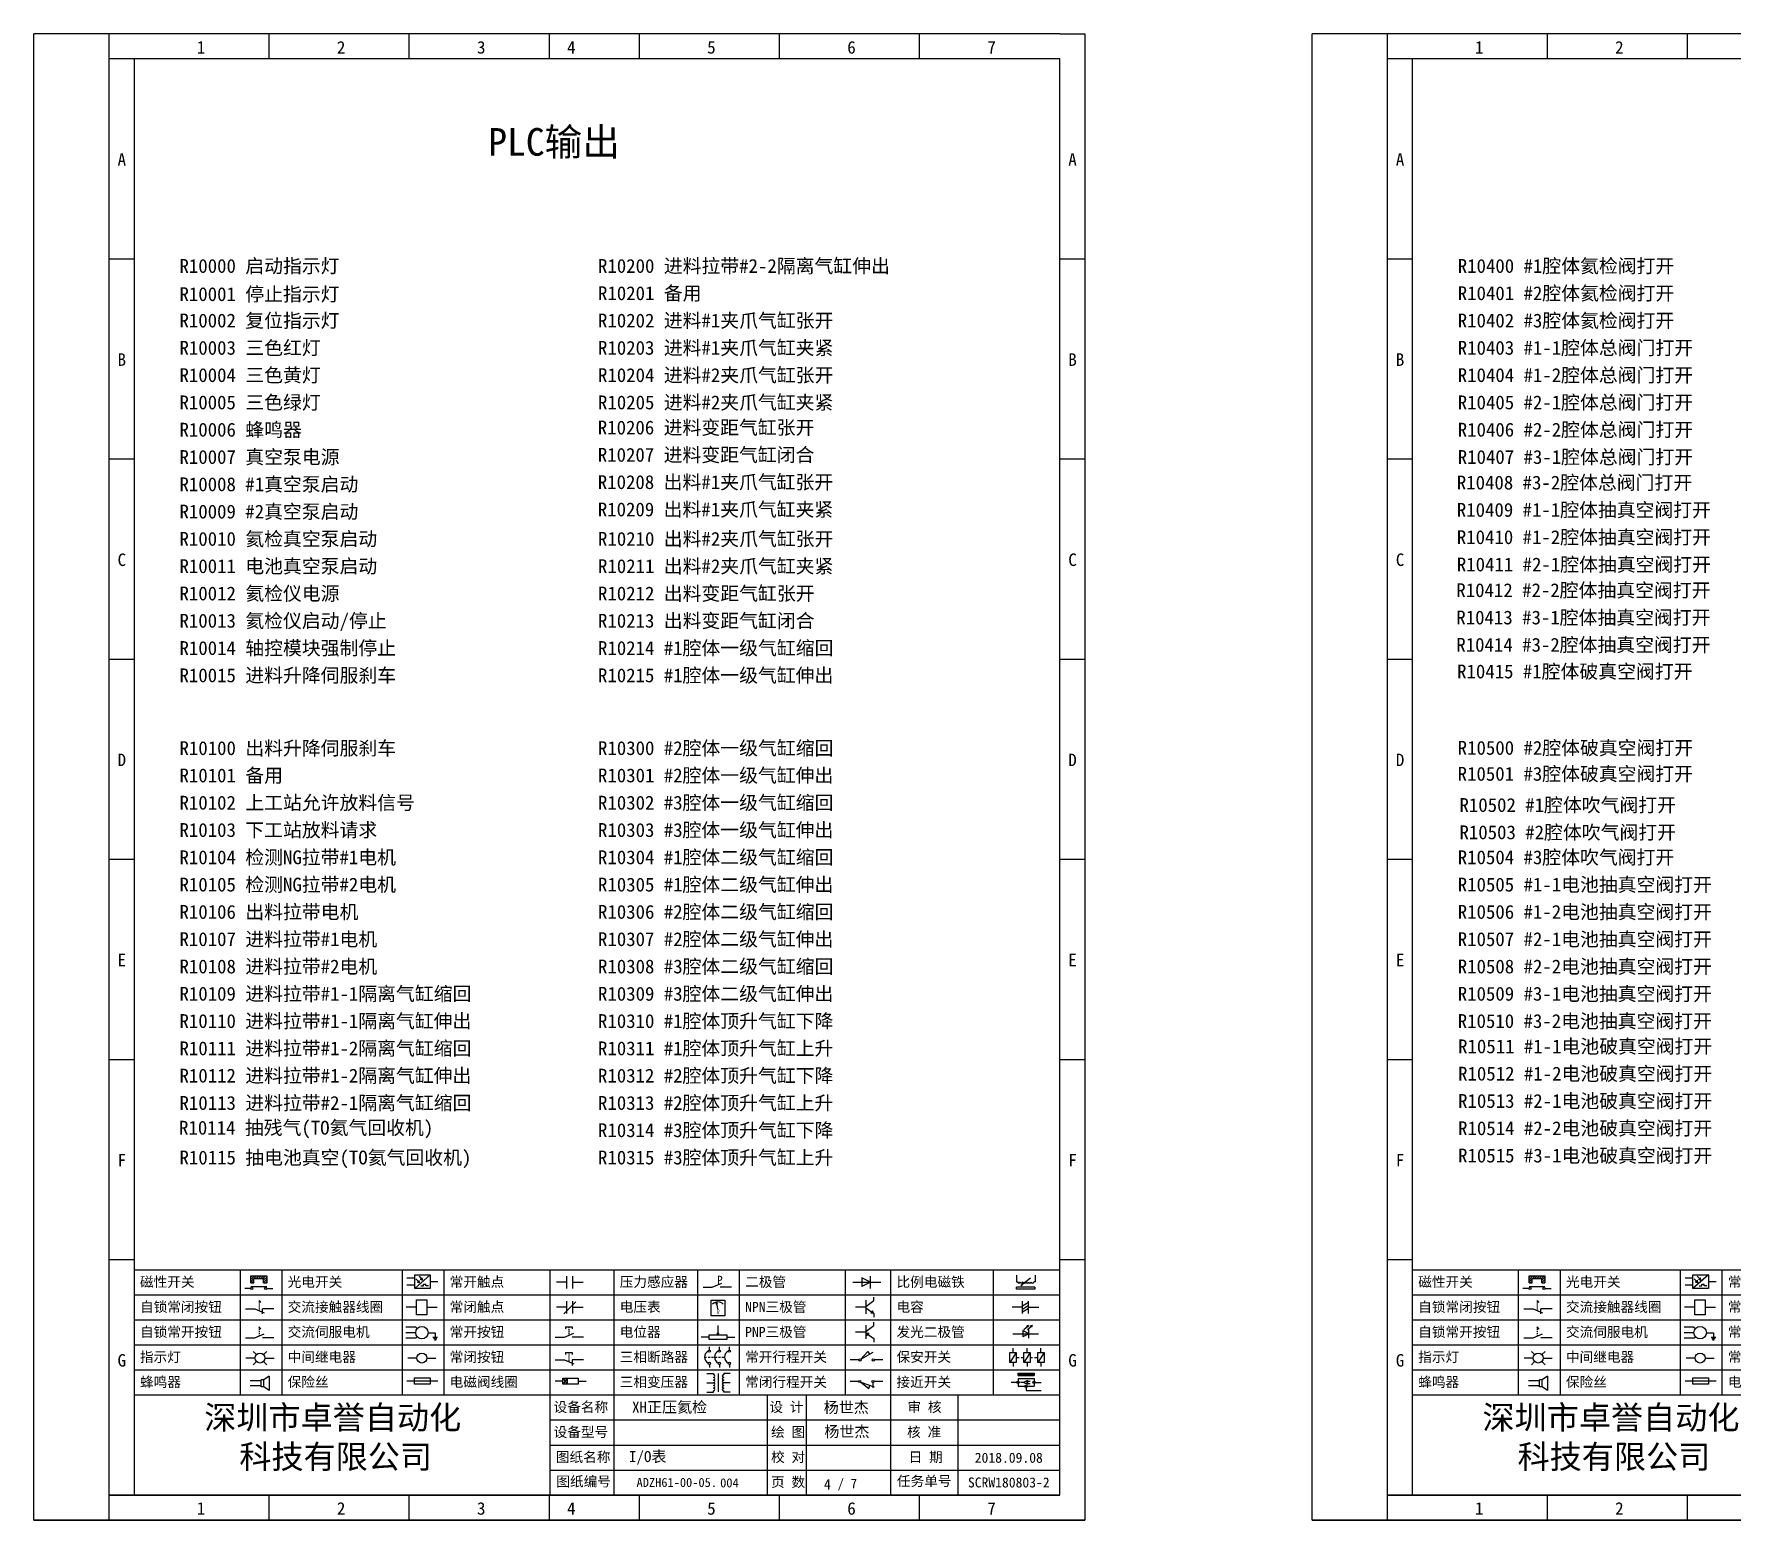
# Model space of a CAD drawing. Header units: millimetres. Extents: x 15130 to 37766, y 5931 to 11073.
# Drawn here: x 23703.6 to 24076.7, y 10746 to 11072.7 of the extents above; entities that cross this region are included whole.
import ezdxf

# ---------------------------------------------------------------- set-up
doc = ezdxf.new("R2010")
doc.units = ezdxf.units.MM
doc.layers.add('AE_BOR', color=1, linetype='Continuous')
doc.styles.get("Standard").update_dxf_attribs({"font": ''})
doc.styles.add('汉字', font='')
doc.styles.get('Standard').set_extended_font_data('SimSun')
doc.styles.get('汉字').set_extended_font_data('新宋体')

# ---------------------------------------------------------------- blocks, each defined once
blk = doc.blocks.new('磁性开关')
at = {"linetype": 'ByBlock'}
h = blk.add_hatch(dxfattribs=at)
h.set_pattern_fill('ANSI31', color=256, scale=0.1, style=0)
h.paths.add_polyline_path([(-1910.88, -776.69), (-1910.88, -775.29), (-1907.69, -775.29), (-1907.69, -776.69), (-1908.31, -776.69), (-1908.31, -775.79), (-1910.25, -775.79), (-1910.25, -776.69)])
for p, q in [((-1910.88, -776.69), (-1910.88, -775.29)), ((-1910.88, -775.29), (-1907.69, -775.29)), ((-1910.25, -776.69), (-1910.25, -775.79)), ((-1910.25, -775.79), (-1908.31, -775.79)), ((-1908.31, -776.69), (-1908.31, -775.79)), ((-1907.69, -775.29), (-1907.69, -776.69)), ((-1910.91, -777.81), (-1912.09, -777.81)), ((-1910.88, -776.69), (-1910.25, -776.69)), ((-1910.88, -777.39), (-1907.69, -777.39)), ((-1908.31, -776.69), (-1907.69, -776.69)), ((-1907.66, -777.81), (-1906.48, -777.81))]:
    blk.add_line(p, q, dxfattribs=at)
for centre in [(-1910.68, -777.81), (-1907.88, -777.81)]:
    blk.add_circle(centre, 0.225, dxfattribs=at)
blk = doc.blocks.new('*U8')
at = {"linetype": 'ByBlock'}
for p, q in [((-1911.92, -782.07), (-1910.06, -782.07)), ((-1910.06, -782.07), (-1908.18, -782.88)), ((-1909.23, -780.45), (-1909.23, -780.67)), ((-1909.23, -780.45), (-1908.92, -780.84)), ((-1909.23, -780.84), (-1909.23, -781.05)), ((-1909.23, -781.23), (-1909.23, -781.44)), ((-1909.23, -781.61), (-1909.23, -781.83)), ((-1909.23, -782), (-1909.23, -782.21)), ((-1909.23, -782.38), (-1909.23, -782.43)), ((-1908.52, -783.07), (-1908.52, -782.07)), ((-1906.25, -782.07), (-1908.52, -782.07))]:
    blk.add_line(p, q, dxfattribs=at)
blk = doc.blocks.new('常开按钮')
at = {"linetype": 'ByBlock'}
for p, q in [((-1909.9, -785.68), (-1908.56, -785.68)), ((-1909.9, -785.68), (-1909.9, -786.07)), ((-1909.23, -785.68), (-1909.23, -785.89)), ((-1909.23, -786.06), (-1909.23, -786.28)), ((-1909.23, -786.45), (-1909.23, -786.67)), ((-1909.23, -786.84), (-1909.23, -787.05)), ((-1908.56, -785.68), (-1908.56, -786.07)), ((-1911.92, -787.73), (-1910.06, -787.73)), ((-1910.06, -787.73), (-1908.18, -786.93)), ((-1909.23, -787.22), (-1909.23, -787.38)), ((-1906.25, -787.73), (-1908.52, -787.73))]:
    blk.add_line(p, q, dxfattribs=at)
blk = doc.blocks.new('*U11')
at = {"linetype": 'ByBlock'}
for p, q in [((-1911.92, -792.89), (-1910.06, -792.89)), ((-1910.06, -792.89), (-1908.18, -792.08)), ((-1908.88, -791.17), (-1909.23, -790.71)), ((-1909.23, -790.71), (-1909.23, -790.92)), ((-1909.23, -791.09), (-1909.23, -791.31)), ((-1909.23, -791.48), (-1909.23, -791.69)), ((-1909.23, -791.86), (-1909.23, -792.08)), ((-1909.23, -792.25), (-1909.23, -792.47)), ((-1906.25, -792.89), (-1908.52, -792.89))]:
    blk.add_line(p, q, dxfattribs=at)
blk = doc.blocks.new('蜂鸣器')
at = {"linetype": 'ByBlock'}
for p, q in [((-1908.8, -796.48), (-1911.01, -796.48)), ((-1908.25, -796.26), (-1908.8, -796.26)), ((-1908.8, -797.68), (-1908.8, -796.26)), ((-1907.17, -795.53), (-1908.25, -796.26)), ((-1908.25, -797.68), (-1908.25, -796.26)), ((-1907.17, -795.53), (-1907.17, -798.41)), ((-1908.8, -797.46), (-1911.01, -797.46)), ((-1908.25, -797.68), (-1908.8, -797.68)), ((-1907.17, -798.41), (-1908.25, -797.68))]:
    blk.add_line(p, q, dxfattribs=at)
blk = doc.blocks.new('光电开关')
at = {"linetype": 'ByBlock'}
h = blk.add_hatch(dxfattribs=at)
h.set_pattern_fill('ANSI31', color=256, scale=0.01, style=0)
h.set_pattern_definition([(45, (0.172267, 0), (-0.0224506403, 0.0224506403), [])])
h.paths.add_polyline_path([(-1882.44, -776.34), (-1882.5, -775.91), (-1882.68, -776.07)])
h.paths.add_polyline_path([(-1882.86, -776.23), (-1882.44, -776.34), (-1882.68, -776.07)])
h.paths.add_polyline_path([(-1883.05, -776.88), (-1883.11, -776.45), (-1883.29, -776.61)])
h.paths.add_polyline_path([(-1883.47, -776.77), (-1883.05, -776.88), (-1883.29, -776.61)])
for p, q in [((-1884.01, -775.96), (-1885.56, -775.96)), ((-1880.91, -775.3), (-1884.01, -778.05)), ((-1883.75, -776.09), (-1883.05, -776.88)), ((-1883.11, -776.45), (-1883.47, -776.77)), ((-1883.14, -775.55), (-1882.44, -776.34)), ((-1883.05, -776.88), (-1883.11, -776.45)), ((-1882.5, -775.91), (-1882.86, -776.23)), ((-1882.44, -776.34), (-1882.86, -776.23)), ((-1882.44, -776.34), (-1882.5, -775.91)), ((-1879.37, -776.67), (-1880.91, -776.67)), ((-1884.01, -777.39), (-1885.56, -777.39)), ((-1883.05, -776.88), (-1883.47, -776.77)), ((-1882.78, -777.47), (-1882.23, -777.47)), ((-1882.23, -777.47), (-1882.23, -777.14)), ((-1882.23, -777.14), (-1881.78, -777.14)), ((-1881.78, -777.47), (-1881.78, -777.14)), ((-1881.23, -777.47), (-1881.78, -777.47))]:
    blk.add_line(p, q, dxfattribs=at)
blk.add_lwpolyline([(-1884.01, -775.3), (-1880.91, -775.3), (-1880.91, -778.05), (-1884.01, -778.05)], close=True, dxfattribs=at)
blk = doc.blocks.new('交流接触器线圈')
at = {"linetype": 'ByBlock'}
for p, q in [((-1880.82, -781.77), (-1882.87, -781.77)), ((-1878.72, -781.77), (-1876.67, -781.77))]:
    blk.add_line(p, q, dxfattribs=at)
blk.add_lwpolyline([(-1880.82, -780.28), (-1878.72, -780.28), (-1878.72, -783.26), (-1880.82, -783.26)], close=True, dxfattribs=at)
blk = doc.blocks.new('交流伺服电机')
at = {"linetype": 'ByBlock'}
for p, q in [((-1880.97, -785.75), (-1882.94, -785.75)), ((-1880.97, -786.85), (-1882.94, -786.85)), ((-1880.97, -785.75), (-1880.65, -786.03)), ((-1878.49, -786.85), (-1877.07, -786.85)), ((-1877.07, -786.85), (-1877.07, -787.72)), ((-1880.97, -787.94), (-1882.94, -787.94)), ((-1880.97, -787.94), (-1880.65, -787.67)), ((-1877.54, -787.72), (-1876.59, -787.72)), ((-1877.38, -788.01), (-1876.75, -788.01)), ((-1877.23, -788.29), (-1876.9, -788.29))]:
    blk.add_line(p, q, dxfattribs=at)
blk.add_circle((-1879.73, -786.85), 1.24, dxfattribs=at)
blk = doc.blocks.new('中间继电器')
at = {"linetype": 'ByBlock'}
for p, q in [((-1880.72, -791.92), (-1882.54, -791.92)), ((-1878.74, -791.92), (-1876.92, -791.92))]:
    blk.add_line(p, q, dxfattribs=at)
blk.add_circle((-1879.73, -791.92), 0.992, dxfattribs=at)
blk = doc.blocks.new('保险丝')
at = {"linetype": 'ByBlock'}
blk.add_line((-1882.72, -796.49), (-1876.55, -796.49), dxfattribs=at)
blk.add_lwpolyline([(-1881.2, -795.86), (-1878.06, -795.86), (-1878.06, -797.12), (-1881.2, -797.12)], close=True, dxfattribs=at)
blk = doc.blocks.new('指示灯')
at = {"linetype": 'ByBlock'}
for p, q in [((-1854.62, -775.59), (-1853.97, -776.23)), ((-1851.9, -775.59), (-1852.54, -776.23)), ((-1854.25, -776.92), (-1856.06, -776.92)), ((-1854.62, -778.25), (-1853.97, -777.61)), ((-1851.9, -778.25), (-1852.54, -777.61)), ((-1852.26, -776.92), (-1850.45, -776.92))]:
    blk.add_line(p, q, dxfattribs=at)
blk.add_circle((-1853.26, -776.92), 0.992, dxfattribs=at)
blk = doc.blocks.new('常开触点')
at = {"linetype": 'ByBlock'}
for p, q in [((-1853.82, -781.77), (-1855.88, -781.77)), ((-1853.82, -782.99), (-1853.82, -780.56)), ((-1852.6, -782.99), (-1852.6, -780.56)), ((-1852.6, -781.77), (-1850.55, -781.77))]:
    blk.add_line(p, q, dxfattribs=at)
blk = doc.blocks.new('常闭触点')
at = {"linetype": 'ByBlock'}
for p, q in [((-1853.82, -786.77), (-1855.88, -786.77)), ((-1852.01, -785.66), (-1854.43, -788.1)), ((-1853.82, -787.99), (-1853.82, -785.56)), ((-1852.6, -787.99), (-1852.6, -785.56)), ((-1852.6, -786.77), (-1850.55, -786.77))]:
    blk.add_line(p, q, dxfattribs=at)
blk = doc.blocks.new('常闭按钮')
at = {"linetype": 'ByBlock'}
for p, q in [((-1856.13, -792.28), (-1854.28, -792.28)), ((-1854.28, -792.28), (-1852.4, -793.09)), ((-1854.11, -790.83), (-1852.77, -790.83)), ((-1854.11, -790.83), (-1854.11, -791.22)), ((-1853.44, -790.83), (-1853.44, -791.04)), ((-1853.44, -791.21), (-1853.44, -791.43)), ((-1853.44, -791.6), (-1853.44, -791.82)), ((-1853.44, -791.99), (-1853.44, -792.2)), ((-1853.44, -792.37), (-1853.44, -792.53)), ((-1852.77, -790.83), (-1852.77, -791.22)), ((-1850.47, -792.28), (-1852.73, -792.28)), ((-1852.73, -792.28), (-1852.73, -793.43))]:
    blk.add_line(p, q, dxfattribs=at)
blk = doc.blocks.new('电磁阀线圈')
at = {"linetype": 'ByBlock'}
for p, q in [((-1854.61, -796.54), (-1856.17, -796.54)), ((-1854.61, -795.92), (-1853.75, -797.16)), ((-1853.75, -795.92), (-1854.61, -797.16)), ((-1853.75, -795.92), (-1853.75, -797.16)), ((-1851.53, -796.54), (-1849.97, -796.54))]:
    blk.add_line(p, q, dxfattribs=at)
blk.add_lwpolyline([(-1854.61, -795.92), (-1851.53, -795.92), (-1851.53, -797.16), (-1854.61, -797.16)], close=True, dxfattribs=at)
blk = doc.blocks.new('电容')
at = {"linetype": 'ByBlock'}
for p, q in [((-1756.08, -781.77), (-1758.13, -781.77)), ((-1756.08, -782.99), (-1756.08, -780.56)), ((-1754.86, -780.79), (-1756.08, -781.55)), ((-1754.86, -781.44), (-1756.08, -782.2)), ((-1754.86, -781.99), (-1756.08, -782.75)), ((-1754.86, -782.99), (-1754.86, -780.56)), ((-1754.86, -781.77), (-1752.81, -781.77))]:
    blk.add_line(p, q, dxfattribs=at)
blk = doc.blocks.new('电压表')
at = {"linetype": 'ByBlock'}
for p, q in [((-1814.84, -780.75), (-1814.91, -781.13)), ((-1814.6, -781.05), (-1814.91, -781.13)), ((-1814.84, -780.75), (-1814.46, -782.26)), ((-1814.84, -780.75), (-1814.6, -781.05))]:
    blk.add_line(p, q, dxfattribs=at)
blk.add_lwpolyline([(-1815.84, -780.34), (-1813.07, -780.34), (-1813.07, -783.49), (-1815.84, -783.49)], close=True, dxfattribs=at)
blk.add_arc((-1814.46, -782.26), 1.56, 46.8313, 133.1687, dxfattribs=at)
at = {"linetype": 'ByBlock', "insert": (-1814.7, -782.39), "char_height": 0.75, "width": 0.6768, "attachment_point": 1}
blk.add_mtext('V', dxfattribs=at)
blk = doc.blocks.new('电位器')
at = {"linetype": 'ByBlock'}
for p, q in [((-1814.45, -787.3), (-1814.45, -785.39)), ((-1816.21, -787.75), (-1817.79, -787.75)), ((-1814.45, -787.3), (-1814.62, -786.96)), ((-1814.62, -786.96), (-1814.27, -786.96)), ((-1814.45, -787.3), (-1814.27, -786.96)), ((-1812.68, -787.75), (-1811.1, -787.75))]:
    blk.add_line(p, q, dxfattribs=at)
blk.add_lwpolyline([(-1816.21, -787.3), (-1812.68, -787.3), (-1812.68, -788.2), (-1816.21, -788.2)], close=True, dxfattribs=at)
blk = doc.blocks.new('三相断路器')
at = {"linetype": 'ByBlock'}
for p, q in [((-1816.17, -790.33), (-1816.17, -789.7)), ((-1814.17, -790.33), (-1814.17, -789.7)), ((-1812.18, -790.33), (-1812.18, -789.7)), ((-1817.14, -791.74), (-1816.72, -791.74)), ((-1816.45, -791.74), (-1816.03, -791.74)), ((-1816.17, -793.19), (-1816.17, -793.83)), ((-1815.76, -791.74), (-1815.34, -791.74)), ((-1815.07, -791.74), (-1814.65, -791.74)), ((-1814.38, -791.74), (-1813.96, -791.74)), ((-1814.17, -793.19), (-1814.17, -793.83)), ((-1813.69, -791.74), (-1813.27, -791.74)), ((-1812.18, -793.19), (-1812.18, -793.83))]:
    blk.add_line(p, q, dxfattribs=at)
for centre in [(-1816.17, -790.55), (-1816.17, -792.98), (-1814.17, -790.55), (-1814.17, -792.98), (-1812.18, -790.55), (-1812.18, -792.98)]:
    blk.add_circle(centre, 0.219, dxfattribs=at)
for centre in [(-1815.81, -791.74), (-1813.82, -791.74), (-1811.83, -791.74)]:
    blk.add_arc(centre, 1.32, 115.5791, 244.4209, dxfattribs=at)
blk = doc.blocks.new('三相变压器')
at = {"linetype": 'ByBlock'}
for p, q in [((-1816.69, -795.03), (-1815.37, -795.03)), ((-1816.69, -796.87), (-1815.37, -796.87)), ((-1815.37, -795.03), (-1815.37, -795.24)), ((-1814.34, -798.7), (-1814.34, -795.04)), ((-1812, -795.03), (-1813.32, -795.03)), ((-1813.32, -795.03), (-1813.32, -795.24)), ((-1812, -796.87), (-1813.32, -796.87)), ((-1816.69, -798.71), (-1815.37, -798.71)), ((-1815.37, -798.71), (-1815.37, -798.5)), ((-1813.32, -798.71), (-1813.32, -798.5)), ((-1812, -798.71), (-1813.32, -798.71))]:
    blk.add_line(p, q, dxfattribs=at)
for centre, start, end in [((-1815.37, -795.51), 270, 90), ((-1815.37, -796.06), 270, 90), ((-1815.37, -796.6), 270, 90), ((-1815.37, -797.14), 270, 90), ((-1813.32, -795.51), 90, 270), ((-1813.32, -796.06), 90, 270), ((-1813.32, -796.6), 90, 270), ((-1813.32, -797.14), 90, 270), ((-1815.37, -797.68), 270, 90), ((-1815.37, -798.23), 270, 90), ((-1813.32, -797.68), 90, 270), ((-1813.32, -798.23), 90, 270)]:
    blk.add_arc(centre, 0.271, start, end, dxfattribs=at)
blk = doc.blocks.new('二极管')
at = {"linetype": 'ByBlock'}
for p, q in [((-1783.97, -776.77), (-1785.69, -775.9)), ((-1785.69, -775.9), (-1785.69, -777.65)), ((-1783.97, -777.99), (-1783.97, -775.56)), ((-1787.52, -776.77), (-1781.92, -776.77)), ((-1783.97, -776.77), (-1785.69, -777.65))]:
    blk.add_line(p, q, dxfattribs=at)
blk = doc.blocks.new('NPN三极管')
at = {"linetype": 'ByBlock'}
for p, q in [((-1784.15, -780.66), (-1784.15, -779.98)), ((-1785.73, -781.97), (-1787.81, -781.97)), ((-1785.73, -780.61), (-1785.73, -783.32)), ((-1785.73, -781.82), (-1784.15, -780.66)), ((-1785.73, -782.11), (-1784.15, -783.27)), ((-1784.41, -782.73), (-1784.74, -783.18)), ((-1784.15, -783.27), (-1784.74, -783.18)), ((-1784.15, -783.27), (-1784.41, -782.73)), ((-1784.15, -783.27), (-1784.15, -783.96))]:
    blk.add_line(p, q, dxfattribs=at)
blk = doc.blocks.new('发光二极管')
at = {"linetype": 'ByBlock'}
for p, q in [((-1758.01, -786.77), (-1752.89, -786.77)), ((-1754.84, -786.77), (-1756.04, -786.16)), ((-1756.04, -786.16), (-1756.04, -787.39)), ((-1754.84, -786.77), (-1756.04, -787.39)), ((-1755.78, -785.92), (-1754.89, -785.14)), ((-1754.89, -785.14), (-1755.2, -785.22)), ((-1755.2, -785.22), (-1755.01, -785.43)), ((-1755.08, -785.92), (-1754.18, -785.14)), ((-1754.89, -785.14), (-1755.01, -785.43)), ((-1754.84, -787.63), (-1754.84, -785.92)), ((-1754.18, -785.14), (-1754.49, -785.22)), ((-1754.49, -785.22), (-1754.31, -785.43)), ((-1754.18, -785.14), (-1754.31, -785.43))]:
    blk.add_line(p, q, dxfattribs=at)
blk = doc.blocks.new('PNP三极管')
at = {"linetype": 'ByBlock'}
for p, q in [((-1784.9, -786.74), (-1786.98, -786.74)), ((-1784.9, -785.38), (-1784.9, -788.09)), ((-1784.9, -786.59), (-1783.32, -785.43)), ((-1783.32, -785.43), (-1783.32, -784.75)), ((-1784.9, -786.88), (-1783.32, -788.04)), ((-1784.9, -786.88), (-1784.31, -786.97)), ((-1784.9, -786.88), (-1784.64, -787.42)), ((-1784.31, -786.97), (-1784.64, -787.42)), ((-1783.32, -788.04), (-1783.32, -788.73))]:
    blk.add_line(p, q, dxfattribs=at)
blk = doc.blocks.new('常开行程开关')
at = {"linetype": 'ByBlock'}
for p, q in [((-1786.29, -792.3), (-1788.01, -792.3)), ((-1785.89, -792.17), (-1784.52, -790.62)), ((-1785.89, -792.17), (-1783.43, -790.72)), ((-1784.52, -790.62), (-1784.19, -791.17)), ((-1781.48, -792.3), (-1783.21, -792.3))]:
    blk.add_line(p, q, dxfattribs=at)
for centre in [(-1786.07, -792.3), (-1783.42, -792.3)]:
    blk.add_circle(centre, 0.219, dxfattribs=at)
blk = doc.blocks.new('常闭行程开关')
at = {"linetype": 'ByBlock'}
for p, q in [((-1786.34, -796.62), (-1788.07, -796.62)), ((-1785.93, -796.72), (-1783.25, -797.7)), ((-1785.93, -796.72), (-1784.3, -798)), ((-1783.48, -796.84), (-1783.48, -797.85)), ((-1781.54, -796.62), (-1783.26, -796.62)), ((-1784.3, -798), (-1784.08, -797.4))]:
    blk.add_line(p, q, dxfattribs=at)
for centre in [(-1786.12, -796.62), (-1783.48, -796.62)]:
    blk.add_circle(centre, 0.219, dxfattribs=at)
blk = doc.blocks.new('比例电磁阀')
at = {"linetype": 'ByBlock'}
for p, q in [((-1757.26, -775.38), (-1757.26, -776.71)), ((-1754.5, -775.98), (-1756.35, -777.44)), ((-1753.58, -775.38), (-1753.58, -776.71)), ((-1757.26, -776.71), (-1757.05, -776.71)), ((-1753.6, -777.73), (-1757.25, -777.73)), ((-1757.25, -778.13), (-1757.25, -777.73)), ((-1753.6, -778.13), (-1757.25, -778.13)), ((-1756.35, -777.44), (-1756.25, -777.25)), ((-1756.35, -777.44), (-1756.15, -777.38)), ((-1756.15, -777.38), (-1756.25, -777.25)), ((-1753.58, -776.71), (-1753.8, -776.71)), ((-1753.6, -777.73), (-1753.6, -778.13))]:
    blk.add_line(p, q, dxfattribs=at)
for centre in [(-1756.78, -776.71), (-1756.24, -776.71), (-1755.7, -776.71), (-1755.15, -776.71), (-1754.61, -776.71), (-1754.07, -776.71)]:
    blk.add_arc(centre, 0.271, 180, 0, dxfattribs=at)
blk = doc.blocks.new('保安开关')
at = {"linetype": 'ByBlock'}
for p, q in [((-1757.96, -790.79), (-1757.96, -789.97)), ((-1755.17, -790.79), (-1755.17, -789.97)), ((-1752.39, -790.79), (-1752.39, -789.97)), ((-1757.33, -790.79), (-1758.6, -792.81)), ((-1757.96, -792.81), (-1757.96, -793.62)), ((-1757.33, -791.8), (-1756.72, -791.8)), ((-1756.35, -791.8), (-1755.89, -791.8)), ((-1754.54, -790.79), (-1755.81, -792.81)), ((-1755.17, -792.81), (-1755.17, -793.62)), ((-1754.52, -791.8), (-1754.06, -791.8)), ((-1753.69, -791.8), (-1753.08, -791.8)), ((-1751.75, -790.79), (-1753.02, -792.81)), ((-1752.39, -792.81), (-1752.39, -793.62))]:
    blk.add_line(p, q, dxfattribs=at)
for points in [[(-1758.6, -790.79), (-1757.33, -790.79), (-1757.33, -792.81), (-1758.6, -792.81)], [(-1755.81, -790.79), (-1754.54, -790.79), (-1754.54, -792.81), (-1755.81, -792.81)], [(-1753.02, -790.79), (-1751.75, -790.79), (-1751.75, -792.81), (-1753.02, -792.81)]]:
    blk.add_lwpolyline(points, close=True, dxfattribs=at)
blk = doc.blocks.new('接近开关')
at = {"linetype": 'ByBlock'}
h = blk.add_hatch(dxfattribs=at)
h.set_pattern_fill('ANSI31', color=256, scale=0.01, style=0)
h.set_pattern_definition([(45, (-89.131516, -30.795668), (-0.0224506403, 0.0224506403), [])])
h.paths.add_polyline_path([(-1516.96, -1123.35), (-1516.96, -1122.85), (-1513.76, -1122.85), (-1513.76, -1123.35)])
for p, q in [((-1517.18, -1124.71), (-1518.36, -1124.71)), ((-1516.96, -1123.35), (-1516.96, -1122.85)), ((-1516.96, -1122.85), (-1513.76, -1122.85)), ((-1516.96, -1123.35), (-1513.76, -1123.35)), ((-1516.96, -1123.95), (-1513.76, -1123.95)), ((-1516.96, -1123.95), (-1516.96, -1125.47)), ((-1516.96, -1125.47), (-1513.76, -1125.47)), ((-1515.91, -1124.71), (-1516.45, -1124.71)), ((-1515.11, -1124.31), (-1515.91, -1124.71)), ((-1515.11, -1125.11), (-1515.91, -1124.71)), ((-1515.36, -1125.69), (-1515.36, -1126.36)), ((-1515.33, -1124.53), (-1515.17, -1124.53)), ((-1515.33, -1124.88), (-1515.17, -1124.88)), ((-1515.25, -1124.45), (-1515.25, -1124.61)), ((-1515.11, -1124.31), (-1515.11, -1125.11)), ((-1515.11, -1124.48), (-1514.58, -1124.48)), ((-1515.11, -1124.94), (-1514.58, -1124.94)), ((-1513.76, -1122.85), (-1513.76, -1123.35)), ((-1513.76, -1123.95), (-1513.76, -1125.47)), ((-1513.54, -1124.71), (-1512.36, -1124.71)), ((-1515.36, -1126.36), (-1512.36, -1126.36))]:
    blk.add_line(p, q, dxfattribs=at)
for centre in [(-1516.96, -1124.71), (-1515.36, -1125.47), (-1513.76, -1124.71)]:
    blk.add_circle(centre, 0.225, dxfattribs=at)
blk = doc.blocks.new('压力感应器')
at = {"linetype": 'ByBlock'}
for p, q in [((-1817.44, -777.73), (-1815.59, -777.73)), ((-1815.59, -777.73), (-1813.71, -776.93)), ((-1811.78, -777.73), (-1814.05, -777.73))]:
    blk.add_line(p, q, dxfattribs=at)
at = {"linetype": 'ByBlock', "insert": (-1814.65, -775.48), "char_height": 1.68, "width": 1.2242, "attachment_point": 1}
blk.add_mtext('{\\fNSimSun|b0|i0|c134|p49;P}', dxfattribs=at)
blk = doc.blocks.new('卓誉电控竖A4')
at = {"linetype": 'ByBlock'}
for p, q in [((15, 0), (15, -297)), ((205, -5), (15, -5)), ((20, -5), (20, -292)), ((205, -292), (15, -292)), ((15, -292), (205, -292))]:
    blk.add_line(p, q, dxfattribs=at)
for points in [[(47, -5), (47, 0)], [(75, -5), (75, 0)], [(103, -5), (103, 0)], [(121, -5), (121, 0)], [(149, -5), (149, 0)], [(177, -5), (177, 0)], [(25, -5), (20, -5)], [(25, -5), (20, -5)], [(205, -292), (205, -5)], [(20, -45), (15, -45)], [(210, -45), (205, -45)], [(20, -85), (15, -85)], [(210, -85), (205, -85)], [(20, -125), (15, -125)], [(210, -125), (205, -125)], [(20, -165), (15, -165)], [(210, -165), (205, -165)], [(20, -205), (15, -205)], [(210, -205), (205, -205)], [(20, -245), (15, -245)], [(20, -247), (205, -247)], [(41.19, -247), (41.19, -272)], [(49.53, -247), (49.53, -272)], [(73.56, -247), (73.56, -272)], [(81.89, -247), (81.89, -272)], [(103.09, -247), (103.09, -292)], [(115.88, -247), (115.88, -292)], [(132.61, -247), (132.61, -272)], [(140.95, -247), (140.95, -272)], [(162.14, -247), (162.14, -272)], [(171.19, -247), (171.19, -272)], [(191.67, -247), (191.67, -272)], [(210, -245), (205, -245)], [(20, -252), (205, -252)], [(20, -257), (205, -257)], [(20, -262), (205, -262)], [(20, -267), (205, -267)], [(20, -272), (205, -272)], [(146.52, -272), (146.52, -292)], [(154.33, -272), (154.33, -292)], [(171.19, -272), (171.19, -292)], [(184.65, -272.12), (184.65, -292.12)], [(103.09, -277), (205, -277)], [(103.09, -282), (205, -282)], [(103.09, -287), (205, -287)], [(47, -297), (47, -292)], [(75, -297), (75, -292)], [(103, -297), (103, -292)], [(121, -297), (121, -292)], [(149, -297), (149, -292)], [(177, -297), (177, -292)]]:
    blk.add_lwpolyline(points, dxfattribs=at)
at = {"layer": 'AE_BOR', "linetype": 'ByBlock'}
for p, q in [((0, -297), (0, 0)), ((20, 0), (0, 0)), ((205, 0), (20, 0)), ((205, 0), (210, 0)), ((210, 0), (210, -297)), ((210, -297), (0, -297)), ((0, -297), (210, -297))]:
    blk.add_line(p, q, dxfattribs=at)
at = {"linetype": 'ByBlock'}
for name, p in [('磁性开关', (1954.21, 527.09)), ('光电开关', (1960.1, 527.3)), ('光电开关', (1960.1, 527.3)), ('常开触点', (1960.32, 532.3)), ('压力感应器', (1951.16, 527.3)), ('二极管', (1951.16, 527.3)), ('比例电磁阀', (1953.64, 527.3)), ('*U8', (1954.21, 527.3)), ('交流接触器线圈', (1957.26, 527.3)), ('常闭触点', (1960.32, 532.3)), ('电压表', (1951.16, 527.3)), ('NPN三极管', (1951.98, 527.53)), ('电容', (1953.64, 527.3)), ('PNP三极管', (1951.16, 527.3)), ('*U11', (1954.21, 532.3)), ('交流伺服电机', (1957.26, 527.3)), ('常开按钮', (2016.1, 527.3)), ('电位器', (1951.16, 527.3)), ('发光二极管', (1953.64, 527.01)), ('指示灯', (1898.43, 512.3)), ('中间继电器', (1957.26, 527.3)), ('常闭按钮', (1960.32, 527.3)), ('三相断路器', (1951.16, 527.3)), ('常开行程开关', (1951.16, 527.3)), ('保安开关', (1953.64, 527.3)), ('三相变压器', (1951.16, 527.3)), ('接近开关', (1713.64, 855.22)), ('蜂鸣器', (1954.21, 527.3)), ('保险丝', (1957.26, 527.3)), ('电磁阀线圈', (1960.32, 527.3)), ('常闭行程开关', (1951.16, 527.3))]:
    blk.add_blockref(name, p, dxfattribs=at)
at = {"linetype": 'ByBlock', "char_height": 2.5, "attachment_point": 1}
for s, insert, width in [('{\\fKaiTi_GB2312|b0|i0|c134|p0;1}', (32.54, -1.43), 11.7517), ('{\\fKaiTi_GB2312|b0|i0|c134|p0;2}', (60.54, -1.43), 11.7517), ('{\\fKaiTi_GB2312|b0|i0|c134|p0;3}', (88.54, -1.43), 11.7517), ('{\\fKaiTi_GB2312|b0|i0|c134|p0;4}', (106.54, -1.43), 11.7517), ('{\\fKaiTi_GB2312|b0|i0|c134|p0;5}', (134.54, -1.43), 11.7517), ('{\\fKaiTi_GB2312|b0|i0|c134|p0;6}', (162.54, -1.43), 11.7517), ('{\\fKaiTi_GB2312|b0|i0|c134|p0;7}', (190.54, -1.43), 11.7517), ('{\\fKaiTi_GB2312|b0|i0|c134|p0;A}', (16.71, -23.83), 5), ('{\\fKaiTi_GB2312|b0|i0|c134|p0;A}', (206.71, -23.83), 5), ('{\\fKaiTi_GB2312|b0|i0|c134|p0;B}', (16.71, -63.83), 5), ('{\\fKaiTi_GB2312|b0|i0|c134|p0;B}', (206.71, -63.83), 5), ('{\\fKaiTi_GB2312|b0|i0|c134|p0;C}', (16.71, -103.83), 5), ('{\\fKaiTi_GB2312|b0|i0|c134|p0;C}', (206.71, -103.83), 5), ('{\\fKaiTi_GB2312|b0|i0|c134|p0;D}', (16.71, -143.83), 5), ('{\\fKaiTi_GB2312|b0|i0|c134|p0;D}', (206.71, -143.83), 5), ('{\\fKaiTi_GB2312|b0|i0|c134|p0;E}', (16.71, -183.83), 5), ('{\\fKaiTi_GB2312|b0|i0|c134|p0;E}', (206.71, -183.83), 5), ('{\\fKaiTi_GB2312|b0|i0|c134|p0;F}', (16.71, -223.83), 5), ('{\\fKaiTi_GB2312|b0|i0|c134|p0;F}', (206.71, -223.83), 5), ('{\\fKaiTi_GB2312|b0|i0|c134|p0;G}', (16.71, -263.83), 5), ('{\\fKaiTi_GB2312|b0|i0|c134|p0;G}', (206.71, -263.83), 5), ('{\\fKaiTi_GB2312|b0|i0|c134|p0;1}', (32.54, -293.43), 11.7517), ('{\\fKaiTi_GB2312|b0|i0|c134|p0;2}', (60.54, -293.43), 11.7517), ('{\\fKaiTi_GB2312|b0|i0|c134|p0;3}', (88.54, -293.43), 11.7517), ('{\\fKaiTi_GB2312|b0|i0|c134|p0;4}', (106.54, -293.43), 11.7517), ('{\\fKaiTi_GB2312|b0|i0|c134|p0;5}', (134.54, -293.43), 11.7517), ('{\\fKaiTi_GB2312|b0|i0|c134|p0;6}', (162.54, -293.43), 11.7517), ('{\\fKaiTi_GB2312|b0|i0|c134|p0;7}', (190.54, -293.43), 11.7517)]:
    blk.add_mtext(s, dxfattribs=dict(at, insert=insert, width=width))
at = {"char_height": 2, "attachment_point": 1, "style": '汉字'}
for s, insert in [('{\\fKaiTi_GB2312|b0|i0|c134|p49;磁性开关}', (21.19, -248.4)), ('{\\fKaiTi_GB2312|b0|i0|c134|p49;光电开关}', (50.71, -248.4)), ('{\\fKaiTi_GB2312|b0|i0|c134|p49;常开触点}', (83.08, -248.4)), ('{\\fKaiTi_GB2312|b0|i0|c134|p49;压力感应器}', (117.07, -248.4)), ('{\\fKaiTi_GB2312|b0|i0|c134|p49;二极管}', (142.13, -248.4)), ('{\\fKaiTi_GB2312|b0|i0|c134|p49;比例电磁铁}', (172.38, -248.4)), ('{\\fKaiTi_GB2312|b0|i0|c134|p49;自锁常闭按钮}', (21.19, -253.4)), ('{\\fKaiTi_GB2312|b0|i0|c134|p49;交流接触器线圈}', (50.71, -253.4)), ('{\\fKaiTi_GB2312|b0|i0|c134|p49;常闭触点}', (83.08, -253.4)), ('{\\fKaiTi_GB2312|b0|i0|c134|p49;电压表}', (117.07, -253.4)), ('{\\fKaiTi_GB2312|b0|i0|c134|p49;NPN三极管}', (142.13, -253.4)), ('{\\fKaiTi_GB2312|b0|i0|c134|p49;电容}', (172.38, -253.4)), ('{\\fKaiTi_GB2312|b0|i0|c134|p49;自锁常开按钮}', (21.19, -258.4)), ('{\\fKaiTi_GB2312|b0|i0|c134|p49;交流伺服电机}', (50.71, -258.4)), ('{\\fKaiTi_GB2312|b0|i0|c134|p49;常开按钮}', (83.08, -258.4)), ('{\\fKaiTi_GB2312|b0|i0|c134|p49;电位器}', (117.07, -258.4)), ('{\\fKaiTi_GB2312|b0|i0|c134|p49;PNP三极管}', (142.13, -258.4)), ('{\\fKaiTi_GB2312|b0|i0|c134|p49;发光二极管}', (172.38, -258.4)), ('{\\fKaiTi_GB2312|b0|i0|c134|p49;指示灯}', (21.19, -263.4)), ('{\\fKaiTi_GB2312|b0|i0|c134|p49;中间继电器}', (50.71, -263.4)), ('{\\fKaiTi_GB2312|b0|i0|c134|p49;常闭按钮}', (83.08, -263.4)), ('{\\fKaiTi_GB2312|b0|i0|c134|p49;三相断路器}', (117.07, -263.4)), ('{\\fKaiTi_GB2312|b0|i0|c134|p49;常开行程开关}', (142.13, -263.4)), ('{\\fKaiTi_GB2312|b0|i0|c134|p49;保安开关}', (172.38, -263.4)), ('{\\fKaiTi_GB2312|b0|i0|c134|p49;蜂鸣器}', (21.19, -268.4)), ('{\\fKaiTi_GB2312|b0|i0|c134|p49;保险丝}', (50.71, -268.4)), ('{\\fKaiTi_GB2312|b0|i0|c134|p49;电磁阀线圈}', (83.08, -268.4)), ('{\\fKaiTi_GB2312|b0|i0|c134|p49;三相变压器}', (117.07, -268.4)), ('{\\fKaiTi_GB2312|b0|i0|c134|p49;常闭行程开关}', (142.13, -268.4)), ('{\\fKaiTi_GB2312|b0|i0|c134|p49;接近开关}', (172.38, -268.4)), ('{\\fKaiTi_GB2312|b0|i0|c134|p0;设备名称}', (103.85, -273.4)), ('{\\fKaiTi_GB2312|b0|i0|c134|p0;设 计}', (146.98, -273.4)), ('{\\fKaiTi_GB2312|b0|i0|c134|p0;审 核}', (174.56, -273.4)), ('{\\fKaiTi_GB2312|b0|i0|c134|p0;设备型号}', (103.85, -278.4)), ('{\\fKaiTi_GB2312|b0|i0|c134|p0;绘 图}', (147.31, -278.4)), ('{\\fKaiTi_GB2312|b0|i0|c134|p0;核 准}', (174.49, -278.4)), ('{\\fKaiTi_GB2312|b0|i0|c134|p0;图纸名称}', (104.3, -283.4)), ('{\\fKaiTi_GB2312|b0|i0|c134|p0;校 对}', (147.31, -283.4)), ('{\\fKaiTi_GB2312|b0|i0|c134|p0;日 期}', (174.8, -283.4)), ('{\\fKaiTi_GB2312|b0|i0|c134|p0;图纸编号}', (104.4, -288.28)), ('{\\fKaiTi_GB2312|b0|i0|c134|p0;页 数}', (147.31, -288.4)), ('{\\fKaiTi_GB2312|b0|i0|c134|p0;任务单号}', (172.46, -288.2))]:
    blk.add_mtext(s, dxfattribs=dict(at, insert=insert))
at = {"color": 0, "lineweight": -2}
for s, insert, char_height, width, attachment_point in [('\\pi2.2025;深圳市卓誉自动化\\P\\pi9.2099;科技有限公司', (31.83, -274.14), 4.7064, 57.4048, 1), ('{\\C256;ADZH61-00-05.}', (128.47, -289.5), 1.8182, 30.6409, 5)]:
    blk.add_mtext(s, dxfattribs=dict(at, insert=insert, char_height=char_height, width=width, attachment_point=attachment_point))
at = {"insert": (119.53, -273.33), "char_height": 2.2, "width": 30.1279, "attachment_point": 1, "style": '汉字'}
blk.add_mtext('XH正压氦检', dxfattribs=at)
for s, insert, char_height, width, attachment_point in [('杨世杰', (157.84, -273.39), 2.2, 11.5284, 1), ('杨世杰', (157.96, -278.21), 2.2, 11.8367, 1), ('{\\fKaiTi_GB2312|b0|i0|c134|p49;I/O表}', (118.92, -283.21), 2.2, 19.1254, 1), ('{\\fKaiTi_GB2312|b0|i0|c134|p49;2018.09.08}', (194.82, -284.56), 2, 20.3537, 5), ('{\\fKaiTi_GB2312|b0|i0|c134|p49;/ 7}', (160.59, -288.77), 1.92, 6.0997, 1), ('{\\fKaiTi_GB2312|b0|i0|c134|p49;SCRW180803-2}', (194.82, -289.5), 2, 20.3537, 5)]:
    blk.add_mtext(s, dxfattribs=dict(insert=insert, char_height=char_height, width=width, attachment_point=attachment_point))

msp = doc.modelspace()

# ---------------------------------------------------------------- block references
at = {"xscale": 1.1, "yscale": 1.1, "zscale": 1.1}
for p in [(23703.617, 11072.701), (23984.617, 11072.701)]:
    msp.add_blockref('卓誉电控竖A4', p, dxfattribs=at)

# ---------------------------------------------------------------- texts
at = {"attachment_point": 1}
for s, insert, char_height, width in [('{\\fKaiTi_GB2312|b0|i0|c134|p49;\\C7;PLC\\fSimSun|b0|i0|c134|p2;输出}', (23803.477, 11052.006), 6.075, 719.83479), ('R10000 启动指示灯', (23735.617, 11023.218), 3.0375, 359.91739), ('R10200 {\\f宋体|b0|i0|c134|p2;\\H1x;进料拉带#2-2隔离气缸伸出}', (23827.617, 11023.218), 3.0375, 359.91739), ('R10400 #1腔体氦检阀打开', (24016.617, 11023.218), 3.0375, 359.91739), ('R10001 停止指示灯', (23735.617, 11017.017), 3.0375, 359.91739), ('{\\C7;R10201 \\C256;备用}', (23827.617, 11017.218), 3.0375, 359.91739), ('R10401 #2腔体氦检阀打开', (24016.617, 11017.218), 3.0375, 359.91739), ('R10002 复位指示灯', (23735.617, 11011.218), 3.0375, 359.91739), ('{\\C7;R10202 }进料#1夹爪气缸张开', (23827.617, 11011.218), 3.0375, 359.91739), ('R10402 #3腔体氦检阀打开', (24016.617, 11011.218), 3.0375, 359.91739), ('R10003 三色红灯', (23735.617, 11005.218), 3.0375, 359.91739), ('{\\C7;R10203 }进料#1夹爪气缸夹紧', (23827.617, 11005.218), 3.0375, 359.91739), ('R10403 #1-1腔体总阀门打开', (24016.617, 11005.218), 3.0375, 359.91739), ('R10004 三色黄灯', (23735.617, 10999.218), 3.0375, 359.91739), ('{\\C7;R10204 }进料#2夹爪气缸张开', (23827.617, 10999.218), 3.0375, 359.91739), ('R10404 #1-2腔体总阀门打开', (24016.617, 10999.218), 3.0375, 359.91739), ('R10005 三色绿灯', (23735.617, 10993.218), 3.0375, 359.91739), ('{\\C7;R10205 }进料#2夹爪气缸夹紧', (23827.617, 10993.218), 3.0375, 359.91739), ('R10405 #2-1腔体总阀门打开', (24016.617, 10993.218), 3.0375, 359.91739), ('R10006 蜂鸣器', (23735.617, 10987.218), 3.0375, 359.91739), ('{\\C7;R10206 }进料变距气缸张开', (23827.576, 10987.695), 3.0375, 359.91739), ('R10406 #2-2腔体总阀门打开', (24016.617, 10987.218), 3.0375, 359.91739), ('R10007 真空泵电源', (23735.617, 10981.218), 3.0375, 359.91739), ('{\\C7;R10207 }进料变距气缸闭合', (23827.576, 10981.695), 3.0375, 359.91739), ('R10407 #3-1腔体总阀门打开', (24016.617, 10981.218), 3.0375, 359.91739), ('{\\C7;R10208 }出料#1夹爪气缸张开', (23827.576, 10975.695), 3.0375, 359.91739), ('{\\C7;R10408 }#3-2腔体总阀门打开', (24016.415, 10975.594), 3.0375, 359.91739), ('R10009 {\\f宋体|b0|i0|c134|p2;\\H1x;#2真空泵启动}', (23735.617, 10969.218), 3.0375, 359.91739), ('{\\C7;R10209 }出料#1夹爪气缸夹紧', (23827.576, 10969.695), 3.0375, 359.91739), ('{\\C7;R10409 }#1-1腔体抽真空阀打开', (24016.415, 10969.594), 3.0375, 359.91739), ('R10010 {\\f宋体|b0|i0|c134|p2;\\H1x;氦检真空泵启动}', (23735.617, 10963.218), 3.0375, 359.91739), ('R10210 出料#2夹爪气缸张开', (23827.617, 10963.218), 3.0375, 359.91739), ('{\\C7;R10410 }#1-2腔体抽真空阀打开', (24016.415, 10963.594), 3.0375, 359.91739), ('R10011 {\\f宋体|b0|i0|c134|p2;\\H1x;电池真空泵启动}', (23735.617, 10957.218), 3.0375, 359.91739), ('R10211 出料#2夹爪气缸夹紧', (23827.617, 10957.218), 3.0375, 359.91739), ('{\\C7;R10411 }#2-1腔体抽真空阀打开', (24016.415, 10957.594), 3.0375, 359.91739), ('R10012 {\\f宋体|b0|i0|c134|p2;\\H1x;氦检仪电源}', (23735.617, 10951.218), 3.0375, 359.91739), ('R10212 出料变距气缸张开', (23827.617, 10951.218), 3.0375, 359.91739), ('{\\C7;R10412 }#2-2腔体抽真空阀打开', (24016.306, 10951.936), 3.0375, 359.91739), ('{\\C7;R10413 }#3-1腔体抽真空阀打开', (24016.306, 10945.936), 3.0375, 359.91739), ('R10013 {\\f宋体|b0|i0|c134|p2;\\H1x;氦检仪启动/停止}', (23735.617, 10945.218), 3.0375, 359.91739), ('R10213 出料变距气缸闭合', (23827.617, 10945.218), 3.0375, 359.91739), ('R10014 {\\f宋体|b0|i0|c134|p2;\\H1x;轴控模块强制停止}', (23735.617, 10939.218), 3.0375, 359.91739), ('R10214 #1腔体一级气缸缩回', (23827.617, 10939.218), 3.0375, 359.91739), ('{\\C7;R10414 }#3-2腔体抽真空阀打开', (24016.306, 10939.936), 3.0375, 359.91739), ('R10015 {\\f宋体|b0|i0|c134|p2;\\H1x;进料升降伺服刹车}', (23735.617, 10933.218), 3.0375, 359.91739), ('R10215 #1腔体一级气缸伸出', (23827.617, 10933.218), 3.0375, 359.91739), ('{\\C7;R10415 }#1腔体破真空阀打开', (24016.472, 10934.073), 3.0375, 359.91739), ('R10100 {\\f宋体|b0|i0|c134|p2;\\H1x;出料升降伺服刹车}', (23735.617, 10917.218), 3.0375, 359.91739), ('R10300 #2腔体一级气缸缩回', (23827.617, 10917.218), 3.0375, 359.91739), ('{\\C7;R10500 }#2腔体破真空阀打开', (24016.607, 10917.276), 3.0375, 359.91739), ('R10101 {\\f宋体|b0|i0|c134|p2;\\H1x;备用}', (23735.617, 10911.218), 3.0375, 359.91739), ('R10301 #2腔体一级气缸伸出', (23827.617, 10911.218), 3.0375, 359.91739), ('{\\C7;R10501 }#3腔体破真空阀打开', (24016.595, 10911.569), 3.0375, 359.91739), ('R10102 {\\f宋体|b0|i0|c134|p2;\\H1x;上工站允许放料信号}', (23735.617, 10905.218), 3.0375, 359.91739), ('{\\C7;R10302 }#3腔体一级气缸缩回', (23827.617, 10905.218), 3.0375, 359.91739), ('{\\C7;R10502 }#1腔体吹气阀打开', (24016.997, 10904.708), 3.0375, 359.91739), ('R10103 {\\f宋体|b0|i0|c134|p2;\\H1x;下工站放料请求}', (23735.617, 10899.218), 3.0375, 359.91739), ('{\\C7;R10303 }#3腔体一级气缸伸出', (23827.617, 10899.218), 3.0375, 359.91739), ('{\\C7;R10503 }#2腔体吹气阀打开', (24016.997, 10898.708), 3.0375, 359.91739), ('R10104 {\\f宋体|b0|i0|c134|p2;\\H1x;检测NG拉带#1电机}', (23735.617, 10893.218), 3.0375, 359.91739), ('R10304 #1腔体二级气缸缩回', (23827.617, 10893.218), 3.0375, 359.91739), ('{\\C7;R10504 }#3腔体吹气阀打开', (24016.617, 10893.218), 3.0375, 359.91739), ('R10105 {\\f宋体|b0|i0|c134|p2;\\H1x;检测NG拉带#2电机}', (23735.617, 10887.218), 3.0375, 359.91739), ('R10305 #1腔体二级气缸伸出', (23827.617, 10887.218), 3.0375, 359.91739), ('\\pt0;{\\C7;R10505 }#1-1电池抽真空阀打开', (24016.617, 10887.218), 3.0375, 359.91739), ('R10106 {\\f宋体|b0|i0|c134|p2;\\H1x;出料拉带电机}', (23735.617, 10881.218), 3.0375, 359.91739), ('R10306 #2腔体二级气缸缩回', (23827.617, 10881.218), 3.0375, 359.91739), ('R10506 #1-2电池抽真空阀打开', (24016.617, 10881.218), 3.0375, 359.91739), ('R10107 {\\f宋体|b0|i0|c134|p2;\\H1x;进料拉带#1电机}', (23735.617, 10875.218), 3.0375, 359.91739), ('R10307 #2腔体二级气缸伸出', (23827.617, 10875.218), 3.0375, 359.91739), ('R10507 #2-1电池抽真空阀打开', (24016.617, 10875.218), 3.0375, 359.91739), ('R10108 {\\f宋体|b0|i0|c134|p2;\\H1x;进料拉带#2电机}', (23735.617, 10869.218), 3.0375, 359.91739), ('R10308 #3腔体二级气缸缩回', (23827.617, 10869.218), 3.0375, 359.91739), ('R10508 #2-2电池抽真空阀打开', (24016.617, 10869.218), 3.0375, 359.91739), ('R10109 {\\f宋体|b0|i0|c134|p2;\\H1x;进料拉带#1-1隔离气缸缩回}', (23735.617, 10863.218), 3.0375, 359.91739), ('R10309 #3腔体二级气缸伸出', (23827.617, 10863.218), 3.0375, 359.91739), ('R10509 #3-1电池抽真空阀打开', (24016.617, 10863.218), 3.0375, 359.91739), ('R10110 {\\f宋体|b0|i0|c134|p2;\\H1x;进料拉带#1-1隔离气缸伸出}', (23735.617, 10857.218), 3.0375, 359.91739), ('R10310 #1腔体顶升气缸下降', (23827.617, 10857.218), 3.0375, 359.91739), ('R10510 #3-2电池抽真空阀打开', (24016.617, 10857.218), 3.0375, 359.91739), ('{\\C7;R10111 \\f宋体|b0|i0|c134|p2;\\H1x;\\C256;进料拉带#1-2隔离气缸缩回}', (23735.617, 10851.218), 3.0375, 359.91739), ('R10311 #1腔体顶升气缸上升', (23827.617, 10851.218), 3.0375, 359.91739), ('R10511 #1-1电池破真空阀打开', (24016.692, 10851.654), 3.0375, 359.91739), ('R10112 {\\f宋体|b0|i0|c134|p2;\\H1x;进料拉带#1-2隔离气缸伸出}', (23735.617, 10845.218), 3.0375, 359.91739), ('R10312 #2腔体顶升气缸下降', (23827.617, 10845.218), 3.0375, 359.91739), ('{\\C7;R10512 }#1-2电池破真空阀打开', (24016.692, 10845.654), 3.0375, 359.91739), ('R10113 {\\f宋体|b0|i0|c134|p2;\\H1x;进料拉带#2-1隔离气缸缩回}', (23735.617, 10839.218), 3.0375, 359.91739), ('R10313 #2腔体顶升气缸上升', (23827.617, 10839.218), 3.0375, 359.91739), ('R10513 #2-1电池破真空阀打开', (24016.692, 10839.654), 3.0375, 359.91739), ('R10114 抽残气(TO氦气回收机)', (23735.522, 10833.772), 3.0375, 359.91739), ('R10314 #3腔体顶升气缸下降', (23827.617, 10833.218), 3.0375, 359.91739), ('{\\C7;R10514 }#2-2电池破真空阀打开', (24016.692, 10833.654), 3.0375, 359.91739), ('{\\C7;R10115 }抽电池真空(TO氦气回收机)', (23735.617, 10827.218), 3.0375, 359.91739), ('R10315 #3腔体顶升气缸上升', (23827.617, 10827.218), 3.0375, 359.91739), ('{\\C7;R10515 }#3-1电池破真空阀打开', (24016.692, 10827.654), 3.0375, 359.91739)]:
    msp.add_mtext(s, dxfattribs=dict(at, insert=insert, char_height=char_height, width=width))
at = {"color": 0, "insert": (23735.617, 10975.218), "char_height": 3.0375, "width": 359.91739, "attachment_point": 1}
msp.add_mtext('{\\C256;R10008 \\f宋体|b0|i0|c134|p2;\\H1x;#1真空泵启动}', dxfattribs=at)
at = {"color": 0, "lineweight": -2, "attachment_point": 1}
for s, insert, char_height, width in [('004', (23854.465, 10755.183), 2, 4.55218), ('4', (23877.275, 10755.01), 2.3, 2.99514)]:
    msp.add_mtext(s, dxfattribs=dict(at, insert=insert, char_height=char_height, width=width))

doc.saveas('drawing.dxf')
